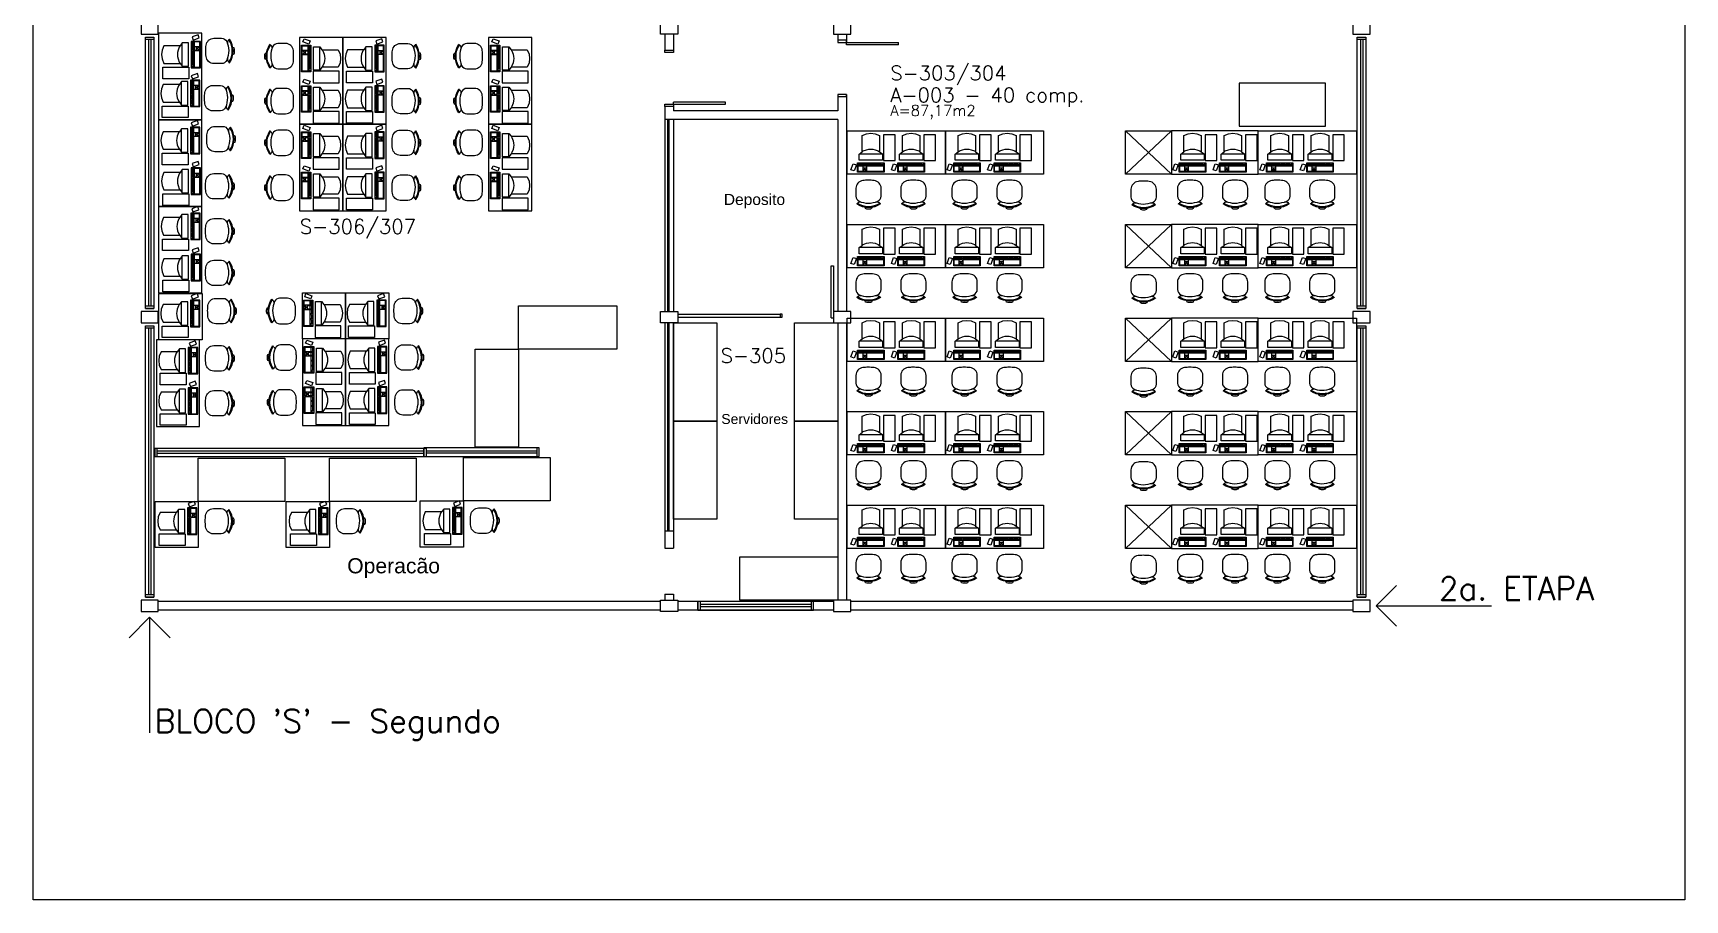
# Model space of a CAD drawing. Header units: millimetres. Extents: x 20431 to 27288, y 6147 to 13165.
# Drawn here: x 20779 to 23641, y 6147 to 7649 of the extents above; entities that cross this region are included whole.
import ezdxf

# ---------------------------------------------------------------- set-up
doc = ezdxf.new("R2010")
doc.units = ezdxf.units.MM
doc.header["$MEASUREMENT"] = 0
doc.layers.add('_AutoCAD WS', color=1, linetype='Continuous', lineweight=25)
for name, color, linetype in [('A-Móveis', 105, 'Continuous'), ('Arqui-Aberturas', 63, 'Continuous'), ('Arqui-DivisóriaGesso', 211, 'Continuous'), ("Arqui-Etapas'S'", 223, 'Continuous'), ('Arqui-Indicações', 40, 'Continuous'), ('Arqui-Móveis', 252, 'Continuous'), ('Arqui-Paredes', 3, 'Continuous'), ('Arqui-Pilares', 4, 'Continuous'), ('Arqui-Salas', 31, 'Continuous')]:
    doc.layers.add(name, color=color, linetype=linetype)
doc.styles.add('INDICAÇÃO AMBIENTES', font='romans.shx')
doc.styles.add('NewTextStyle_1', font='arialuni.ttf', dxfattribs={"height": 9.622715})
doc.styles.add('NewTextStyle_2', font='arialuni.ttf', dxfattribs={"height": 26.19784})

# ---------------------------------------------------------------- blocks, each defined once
blk = doc.blocks.new('22S0000000')
at = {"lineweight": -3}
for p, q in [((-0.199, 0.452), (-0.205, 0.46)), ((-0.182, 0.438), (-0.192, 0.451)), ((0.182, 0.438), (0.192, 0.451)), ((0.199, 0.452), (0.205, 0.46))]:
    blk.add_line(p, q, dxfattribs=at)
blk.add_lwpolyline([(-0.22, 0.213), (-0.22, 0.297, -0.007386), (-0.22, 0.325, -0.283766), (-0.162, 0.413, -0.109248), (-0.01, 0.447, -0.096656), (0.162, 0.413, -0.283766), (0.22, 0.325, -0.007386), (0.22, 0.297), (0.22, 0.213, -0.007546), (0.22, 0.19, -0.371031), (0.097, 0.055, -0.024121), (-0.01, 0.05, -0.029876), (-0.097, 0.055, -0.371031), (-0.22, 0.19, -0.007546)], format="xyb", close=True, dxfattribs=at)
for centre, radius, start, end in [((0, 0.168), 0.357, 54.8701, 125.1299), ((-0.195, 0.455), 0.005, 216.8699, 305.9604), ((0, 0.167), 0.343, 55.8574, 124.1426), ((-0.144, 0.491), 0.0663, 234.3405, 285.7396), ((-0.03, 0.519), 0.03, 93.5833, 179.0689), ((0, -0.209), 0.759, 87.5665, 92.4335), ((0.03, 0.519), 0.03, 0.9311, 86.4167), ((0.142, 0.491), 0.0669, 255.9348, 307.0801), ((0.195, 0.455), 0.005, 234.0396, 323.1301)]:
    blk.add_arc(centre, radius, start, end, dxfattribs=at)
blk = doc.blocks.new('A$C6F8113F1')
at = {"layer": 'A-Móveis'}
for points in [[(5.6, 65.2), (0, 63.2), (3.8, 52.8), (9.4, 54.9)], [(12.4, 66.3), (12.4, 56.4), (20.3, 56.4), (20.3, 66.3)], [(20.9, 66.3), (20.9, 64.2), (22.9, 64.2), (22.9, 62.2), (24.9, 62.2), (24.9, 64.2), (26.9, 64.2), (26.9, 66.3)], [(20.9, 60.5), (20.9, 56.4), (26.9, 56.4), (26.9, 60.5)], [(56.3, 56.4), (56.3, 66.3), (27.6, 66.3), (27.6, 56.4)], [(12.4, 55.4), (12.4, 53.5), (20.3, 53.5), (20.3, 55.4)], [(20.9, 55.6), (20.9, 53.5), (26.9, 53.5), (26.9, 55.6)], [(35.4, 55.6), (27.6, 55.6), (27.6, 53.5), (35.4, 53.5)], [(44, 55.6), (36.2, 55.6), (36.2, 53.5), (44, 53.5)], [(52.6, 53.5), (52.6, 55.6), (44.8, 55.6), (44.8, 53.5)], [(56.3, 55.6), (54.3, 55.6), (54.3, 53.5), (56.3, 53.5)], [(76.3, 2.4), (56.3, 2.4), (56.3, 47.4), (76.3, 47.4)]]:
    blk.add_lwpolyline(points, close=True, dxfattribs=at)
for points in [[(57.3, 67.6), (11.4, 67.6), (11.4, 51.3), (57.3, 51.3), (57.3, 67.6)], [(54.6, 46.6), (14, 46.6), (14, 35.9), (19.1, 32.1), (19.1, 4), (26.7, 0.9), (34.3, 0), (41.9, 0.9), (49.5, 4), (49.5, 32.1), (54.6, 35.8), (54.6, 46.6)], [(54.6, 35.9), (14, 35.9)], [(19.1, 32.1), (21.3, 30.5), (26.8, 28.4), (30.9, 27.5), (34.3, 27.3), (37.8, 27.5), (41.9, 28.4), (47.3, 30.5), (49.5, 32.1)]]:
    blk.add_lwpolyline(points, dxfattribs=at)

msp = doc.modelspace()

# ---------------------------------------------------------------- linework, layer by layer
at = {"layer": 'Arqui-Aberturas'}
for p, q in [((20988.3, 7638.1), (20973.3, 7638.1)), ((20978.8, 7638.1), (20978.8, 7176.1)), ((20982.8, 7638.1), (20982.8, 7176.1)), ((22188.3, 7629.1), (22188.3, 7633.1)), ((22188.3, 7633.1), (22278.3, 7633.1)), ((22278.3, 7629.1), (22188.3, 7629.1)), ((22278.3, 7629.1), (22278.3, 7633.1)), ((23088.3, 7638.1), (23073.3, 7638.1)), ((23078.8, 7638.1), (23078.8, 7176.1)), ((23082.8, 7638.1), (23082.8, 7176.1)), ((21978.3, 7529.8), (21888.3, 7529.8)), ((21888.3, 7525.8), (21888.3, 7529.8)), ((21978.3, 7525.8), (21978.3, 7529.8)), ((21873.3, 7499.6), (21873.3, 7167.1)), ((21878.3, 7499.6), (21878.3, 7167.1)), ((21880.3, 7499.6), (21880.3, 7167.1)), ((21888.3, 7525.8), (21978.3, 7525.8)), ((21888.3, 7499.6), (21888.3, 7167.1)), ((22161.5, 7156.2), (22161.5, 7246.2)), ((22161.5, 7246.2), (22165.5, 7246.2)), ((22165.5, 7246.2), (22165.5, 7156.2)), ((20988.3, 7176.1), (20973.3, 7176.1)), ((20988.3, 7176.1), (20973.3, 7176.1)), ((22161.5, 7156.2), (22165.5, 7156.2)), ((23088.3, 7176.1), (23073.3, 7176.1)), ((20988.3, 7138.1), (20973.3, 7138.1)), ((20978.8, 7138.1), (20978.8, 6676.1)), ((20982.8, 7138.1), (20982.8, 6676.1)), ((21873.3, 7147.1), (21873.3, 6787.1)), ((21878.3, 7147.1), (21878.3, 6787.1)), ((21880.3, 7147.1), (21880.3, 6787.1)), ((21888.3, 7147.1), (21888.3, 6787.1)), ((23088.3, 7138.1), (23073.3, 7138.1)), ((23078.8, 7138.1), (23078.8, 6676.1)), ((23082.8, 7138.1), (23082.8, 6676.1)), ((20993.7, 6915.4), (20993.7, 6930.4)), ((21455.9, 6915.7), (21455.9, 6930.7)), ((21459.8, 6930.7), (21459.8, 6915.7)), ((21651.8, 6930.7), (21651.8, 6915.7)), ((21455.7, 6924.9), (20993.7, 6924.9)), ((21455.7, 6920.9), (20993.7, 6920.9)), ((21651.8, 6925.2), (21459.8, 6925.2)), ((21651.8, 6921.2), (21459.8, 6921.2)), ((20988.3, 6676.1), (20973.3, 6676.1)), ((23088.3, 6676.1), (23073.3, 6676.1)), ((21934.8, 6664.6), (21934.8, 6649.6)), ((22126.8, 6659.1), (21934.8, 6659.1)), ((22126.8, 6655.1), (21934.8, 6655.1)), ((22126.8, 6664.6), (22126.8, 6649.6))]:
    msp.add_line(p, q, dxfattribs=at)
for points in [[(20988.3, 7172.1), (20973.3, 7172.1), (20973.3, 7642.1), (20988.3, 7642.1)], [(21888.3, 7619.8), (21888.3, 7615.8), (21873.3, 7615.8), (21873.3, 7619.8)], [(22173.3, 7637.1), (22173.3, 7633.1), (22188.3, 7633.1), (22188.3, 7637.1)], [(23088.3, 7172.1), (23073.3, 7172.1), (23073.3, 7642.1), (23088.3, 7642.1)], [(22173.3, 7543.1), (22173.3, 7539.1), (22188.3, 7539.1), (22188.3, 7543.1)], [(21888.3, 7525.8), (21888.3, 7521.8), (21873.3, 7521.8), (21873.3, 7525.8)], [(22077, 7162.2), (22073, 7162.2), (22073, 7157.2), (22077, 7157.2)], [(20988.3, 6672.1), (20973.3, 6672.1), (20973.3, 7142.1), (20988.3, 7142.1)], [(23088.3, 6672.1), (23073.3, 6672.1), (23073.3, 7142.1), (23088.3, 7142.1)], [(20989.7, 6915.4), (20989.7, 6930.4), (21459.7, 6930.4), (21459.7, 6915.4)], [(21455.8, 6930.7), (21455.8, 6915.7), (21655.8, 6915.7), (21655.8, 6930.7)], [(21930.8, 6664.6), (21930.8, 6649.6), (22130.8, 6649.6), (22130.8, 6664.6)]]:
    msp.add_lwpolyline(points, close=True, dxfattribs=at)
at = {"layer": 'Arqui-DivisóriaGesso'}
msp.add_lwpolyline([(20778.7, 9466.8), (23641, 9466.8), (23641, 6147.5), (20778.7, 6147.5)], close=True, dxfattribs=at)
at = {"layer": "Arqui-Etapas'S'", "linetype": 'Continuous'}
msp.add_line((23105.8, 6657.1), (23305.8, 6657.1), dxfattribs=at)
at = {"layer": "Arqui-Etapas'S'", "color": 3, "linetype": 'Continuous'}
msp.add_lwpolyline([(23141.2, 6621.7), (23105.8, 6657.1), (23141.2, 6692.5)], dxfattribs=at)
at = {"layer": 'Arqui-Indicações', "linetype": 'Continuous'}
msp.add_line((20980.8, 6637.1), (20980.8, 6437.1), dxfattribs=at)
at = {"layer": 'Arqui-Indicações', "color": 3, "linetype": 'Continuous'}
msp.add_lwpolyline([(20945.4, 6601.7), (20980.8, 6637.1), (21016.2, 6601.7)], dxfattribs=at)
at = {"layer": 'Arqui-Móveis'}
for p, q in [((22671.6, 7404.6), (22751.6, 7479.6)), ((22671.6, 7479.6), (22751.6, 7404.6)), ((22671.6, 7242.6), (22751.6, 7317.6)), ((22671.6, 7317.6), (22751.6, 7242.6)), ((21896, 7162.2), (22073, 7162.2)), ((21896, 7157.2), (22073, 7157.2)), ((22671.6, 7080.5), (22751.6, 7155.5)), ((22671.6, 7155.5), (22751.6, 7080.5)), ((22671.6, 6918.5), (22751.6, 6993.5)), ((22671.6, 6993.5), (22751.6, 6918.5)), ((22671.6, 6756.4), (22751.6, 6831.4)), ((22671.6, 6831.4), (22751.6, 6756.4))]:
    msp.add_line(p, q, dxfattribs=at)
for points in [[(20996.3, 7649), (20996.3, 7499), (21071.3, 7499), (21071.3, 7649), (20996.3, 7649)], [(21240.6, 7641.3), (21240.6, 7491.3), (21315.6, 7491.3), (21315.6, 7641.3), (21240.6, 7641.3)], [(21315.6, 7641.3), (21315.6, 7491.3), (21390.6, 7491.3), (21390.6, 7641.3), (21315.6, 7641.3)], [(21568, 7641.3), (21568, 7491.3), (21643, 7491.3), (21643, 7641.3), (21568, 7641.3)], [(23018.3, 7562.7), (22868.3, 7562.7), (22868.3, 7487.7), (23018.3, 7487.7), (23018.3, 7562.7)], [(20996.3, 7499), (20996.3, 7349), (21071.3, 7349), (21071.3, 7499), (20996.3, 7499)], [(21240.6, 7491.3), (21240.6, 7341.3), (21315.6, 7341.3), (21315.6, 7491.3), (21240.6, 7491.3)], [(21315.6, 7491.3), (21315.6, 7341.3), (21390.6, 7341.3), (21390.6, 7491.3), (21315.6, 7491.3)], [(21568, 7491.3), (21568, 7341.3), (21643, 7341.3), (21643, 7491.3), (21568, 7491.3)], [(22359.6, 7404.6), (22189.6, 7404.6), (22189.6, 7479.6), (22359.6, 7479.6), (22359.6, 7404.6)], [(22529.6, 7404.6), (22359.6, 7404.6), (22359.6, 7479.6), (22529.6, 7479.6), (22529.6, 7404.6)], [(22671.6, 7479.6), (22751.6, 7479.6), (22751.6, 7404.6), (22671.6, 7404.6), (22671.6, 7479.6)], [(22751.6, 7404.6), (22901.6, 7404.6), (22901.6, 7479.6), (22751.6, 7479.6), (22751.6, 7404.6)], [(23071.6, 7404.6), (22901.6, 7404.6), (22901.6, 7479.6), (23071.6, 7479.6), (23071.6, 7404.6)], [(20996.3, 7349), (20996.3, 7199), (21071.3, 7199), (21071.3, 7349), (20996.3, 7349)], [(22359.6, 7242.6), (22189.6, 7242.6), (22189.6, 7317.6), (22359.6, 7317.6), (22359.6, 7242.6)], [(22529.6, 7242.6), (22359.6, 7242.6), (22359.6, 7317.6), (22529.6, 7317.6), (22529.6, 7242.6)], [(22671.6, 7317.6), (22751.6, 7317.6), (22751.6, 7242.6), (22671.6, 7242.6), (22671.6, 7317.6)], [(22751.6, 7242.6), (22901.6, 7242.6), (22901.6, 7317.6), (22751.6, 7317.6), (22751.6, 7242.6)], [(23071.6, 7242.6), (22901.6, 7242.6), (22901.6, 7317.6), (23071.6, 7317.6), (23071.6, 7242.6)], [(21071.5, 7198), (21071.5, 7118), (20996.5, 7118), (20996.5, 7198), (21071.5, 7198)], [(21320.4, 7199.3), (21320.4, 7119.3), (21245.4, 7119.3), (21245.4, 7199.3), (21320.4, 7199.3)], [(21395.4, 7199.3), (21395.4, 7119.3), (21320.4, 7119.3), (21320.4, 7199.3), (21395.4, 7199.3)], [(21620, 7176.6), (21790, 7176.6), (21790, 7101.6), (21620, 7101.6), (21620, 7176.6)], [(21888.3, 6977.1), (21888.3, 7147.1), (21963.3, 7147.1), (21963.3, 6977.1), (21888.3, 6977.1)], [(22098.3, 6977.1), (22098.3, 7147.1), (22173.3, 7147.1), (22173.3, 6977.1), (22098.3, 6977.1)], [(22359.6, 7080.5), (22189.6, 7080.5), (22189.6, 7155.5), (22359.6, 7155.5), (22359.6, 7080.5)], [(22529.6, 7080.5), (22359.6, 7080.5), (22359.6, 7155.5), (22529.6, 7155.5), (22529.6, 7080.5)], [(22671.6, 7155.5), (22751.6, 7155.5), (22751.6, 7080.5), (22671.6, 7080.5), (22671.6, 7155.5)], [(22751.6, 7080.5), (22901.6, 7080.5), (22901.6, 7155.5), (22751.6, 7155.5), (22751.6, 7080.5)], [(23071.6, 7080.5), (22901.6, 7080.5), (22901.6, 7155.5), (23071.6, 7155.5), (23071.6, 7080.5)], [(20992.4, 7117.9), (20992.4, 6967.9), (21067.4, 6967.9), (21067.4, 7117.9), (20992.4, 7117.9)], [(21245.4, 7119.3), (21245.4, 6969.3), (21320.4, 6969.3), (21320.4, 7119.3), (21245.4, 7119.3)], [(21320.4, 7119.3), (21320.4, 6969.3), (21395.4, 6969.3), (21395.4, 7119.3), (21320.4, 7119.3)], [(21545, 6931.6), (21545, 7101.6), (21620, 7101.6), (21620, 6931.6), (21545, 6931.6)], [(22359.6, 6918.5), (22189.6, 6918.5), (22189.6, 6993.5), (22359.6, 6993.5), (22359.6, 6918.5)], [(22529.6, 6918.5), (22359.6, 6918.5), (22359.6, 6993.5), (22529.6, 6993.5), (22529.6, 6918.5)], [(22671.6, 6993.5), (22751.6, 6993.5), (22751.6, 6918.5), (22671.6, 6918.5), (22671.6, 6993.5)], [(22751.6, 6918.5), (22901.6, 6918.5), (22901.6, 6993.5), (22751.6, 6993.5), (22751.6, 6918.5)], [(23071.6, 6918.5), (22901.6, 6918.5), (22901.6, 6993.5), (23071.6, 6993.5), (23071.6, 6918.5)], [(21888.3, 6807.1), (21888.3, 6977.1), (21963.3, 6977.1), (21963.3, 6807.1), (21888.3, 6807.1)], [(22098.3, 6807.1), (22098.3, 6977.1), (22173.3, 6977.1), (22173.3, 6807.1), (22098.3, 6807.1)], [(21065.1, 6912.9), (21215.1, 6912.9), (21215.1, 6837.9), (21065.1, 6837.9), (21065.1, 6912.9)], [(21292.5, 6912.9), (21442.5, 6912.9), (21442.5, 6837.9), (21292.5, 6837.9), (21292.5, 6912.9)], [(21524.6, 6913.7), (21674.6, 6913.7), (21674.6, 6838.7), (21524.6, 6838.7), (21524.6, 6913.7)], [(21065.1, 6837.9), (21065.1, 6757.9), (20990.1, 6757.9), (20990.1, 6837.9), (21065.1, 6837.9)], [(21292.5, 6837.9), (21292.5, 6757.9), (21217.5, 6757.9), (21217.5, 6837.9), (21292.5, 6837.9)], [(21524.6, 6838.7), (21524.6, 6758.7), (21449.6, 6758.7), (21449.6, 6838.7), (21524.6, 6838.7)], [(22359.6, 6756.4), (22189.6, 6756.4), (22189.6, 6831.4), (22359.6, 6831.4), (22359.6, 6756.4)], [(22529.6, 6756.4), (22359.6, 6756.4), (22359.6, 6831.4), (22529.6, 6831.4), (22529.6, 6756.4)], [(22671.6, 6831.4), (22751.6, 6831.4), (22751.6, 6756.4), (22671.6, 6756.4), (22671.6, 6831.4)], [(22751.6, 6756.4), (22901.6, 6756.4), (22901.6, 6831.4), (22751.6, 6831.4), (22751.6, 6756.4)], [(23071.6, 6756.4), (22901.6, 6756.4), (22901.6, 6831.4), (23071.6, 6831.4), (23071.6, 6756.4)], [(22003.3, 6742.1), (22173.3, 6742.1), (22173.3, 6667.1), (22003.3, 6667.1), (22003.3, 6742.1)]]:
    msp.add_lwpolyline(points, dxfattribs=at)
at = {"layer": 'Arqui-Paredes'}
for p, q in [((21873.3, 7647.1), (21873.3, 7619.8)), ((21888.3, 7647.1), (21888.3, 7619.8)), ((22173.3, 7647.1), (22173.3, 7633.1)), ((22188.3, 7647.1), (22188.3, 7633.1)), ((20973.3, 7642.1), (20988.3, 7642.1)), ((20973.3, 7642.1), (20988.3, 7642.1)), ((21873.3, 7619.8), (21888.3, 7619.8)), ((22188.3, 7637.1), (22173.3, 7637.1)), ((23073.3, 7642.1), (23088.3, 7642.1)), ((23073.3, 7642.1), (23088.3, 7642.1)), ((22173.3, 7543.1), (22173.3, 7514.6)), ((22188.3, 7543.1), (22188.3, 7167.1)), ((21873.3, 7521.8), (21873.3, 7499.6)), ((22069.3, 7499.6), (21873.3, 7499.6)), ((21888.3, 7521.8), (21888.3, 7514.6)), ((22069.3, 7514.6), (21888.3, 7514.6)), ((22173.3, 7514.6), (22012.3, 7514.6)), ((22173.3, 7499.6), (22038.9, 7499.6)), ((22173.3, 7499.6), (22173.3, 7167.1)), ((20973.3, 7172.1), (20988.3, 7172.1)), ((20973.3, 7172.1), (20988.3, 7172.1)), ((23073.3, 7172.1), (23088.3, 7172.1)), ((20973.3, 7142.1), (20988.3, 7142.1)), ((20973.3, 7142.1), (20988.3, 7142.1)), ((22173.3, 7147.1), (22173.3, 6667.1)), ((22188.3, 7147.1), (22188.3, 6667.1)), ((23073.3, 7142.1), (23088.3, 7142.1)), ((23073.3, 7142.1), (23088.3, 7142.1)), ((20989.7, 6930.4), (20989.7, 6915.4)), ((21455.8, 6915.7), (21455.8, 6930.7)), ((21655.8, 6915.7), (21655.8, 6930.7)), ((21655.8, 6915.7), (21655.8, 6930.7)), ((21873.3, 6787.1), (21873.3, 6757.1)), ((21873.3, 6787.1), (21888.3, 6787.1)), ((21888.3, 6787.1), (21888.3, 6757.1)), ((21873.3, 6757.1), (21888.3, 6757.1)), ((20973.3, 6672.1), (20988.3, 6672.1)), ((21873.3, 6677.1), (21888.3, 6677.1)), ((21873.3, 6677.1), (21873.3, 6667.1)), ((21888.3, 6677.1), (21888.3, 6667.1)), ((23073.3, 6672.1), (23088.3, 6672.1)), ((21865.8, 6664.6), (20995.8, 6664.6)), ((21865.8, 6649.6), (20995.8, 6649.6)), ((22165.8, 6664.6), (21895.8, 6664.6)), ((22165.8, 6649.6), (21895.8, 6649.6)), ((21930.8, 6649.6), (21930.8, 6664.6)), ((22130.8, 6649.6), (22130.8, 6664.6)), ((22130.8, 6649.6), (22130.8, 6664.6)), ((23065.8, 6664.6), (22195.8, 6664.6)), ((23065.8, 6649.6), (22195.8, 6649.6))]:
    msp.add_line(p, q, dxfattribs=at)
for points in [[(20988.3, 7172.1), (20973.3, 7172.1)], [(20988.3, 7172.1), (20973.3, 7172.1)], [(23088.3, 7172.1), (23073.3, 7172.1)], [(20989.7, 6915.4), (20989.7, 6930.4)], [(21455.8, 6930.7), (21455.8, 6915.7)], [(20988.3, 6672.1), (20973.3, 6672.1)], [(23088.3, 6672.1), (23073.3, 6672.1)], [(21930.8, 6664.6), (21930.8, 6649.6)]]:
    msp.add_lwpolyline(points, dxfattribs=at)
at = {"layer": 'Arqui-Pilares'}
for points in [[(20995.8, 7647.1), (20995.8, 7667.1), (20965.8, 7667.1), (20965.8, 7647.1)], [(21895.8, 7667.1), (21895.8, 7647.1), (21865.8, 7647.1), (21865.8, 7667.1)], [(22195.8, 7647.1), (22195.8, 7667.1), (22165.8, 7667.1), (22165.8, 7647.1)], [(23095.8, 7647.1), (23095.8, 7667.1), (23065.8, 7667.1), (23065.8, 7647.1)], [(20995.8, 7147.1), (20995.8, 7167.1), (20965.8, 7167.1), (20965.8, 7147.1)], [(21895.8, 7167.1), (21895.8, 7147.1), (21865.8, 7147.1), (21865.8, 7167.1)], [(22195.8, 7147.1), (22195.8, 7167.1), (22165.8, 7167.1), (22165.8, 7147.1)], [(23095.8, 7147.1), (23095.8, 7167.1), (23065.8, 7167.1), (23065.8, 7147.1)], [(20995.8, 6647.1), (20995.8, 6667.1), (20965.8, 6667.1), (20965.8, 6647.1)], [(21895.8, 6667.1), (21895.8, 6647.1), (21865.8, 6647.1), (21865.8, 6667.1)], [(22195.8, 6647.1), (22195.8, 6667.1), (22165.8, 6667.1), (22165.8, 6647.1)], [(23095.8, 6647.1), (23095.8, 6667.1), (23065.8, 6667.1), (23065.8, 6647.1)]]:
    msp.add_lwpolyline(points, close=True, dxfattribs=at)

# ---------------------------------------------------------------- block references
at = {"layer": 'A-Móveis', "yscale": 100, "zscale": 100}
for p, xscale, rotation in [((21073, 7618.3), 100, 270), ((21235.3, 7609.2), -100, 90), ((21395.9, 7609.2), 100, 270), ((21562.7, 7609.2), -100, 90), ((21070.9, 7536.5), 100, 270), ((21235.3, 7531.4), -100, 90), ((21395.9, 7531.4), 100, 270), ((21562.7, 7531.4), -100, 90), ((21074.8, 7465.6), 100, 270), ((21235.3, 7459.2), -100, 90), ((21395.9, 7459.2), 100, 270), ((21562.7, 7459.2), -100, 90), ((21072.7, 7383.8), 100, 270), ((21235.3, 7381.4), -100, 90), ((21395.9, 7381.4), 100, 270), ((21562.7, 7381.4), -100, 90), ((22226.4, 7399.3), -100, 180), ((22304.2, 7399.3), -100, 180), ((22392.8, 7399.3), -100, 180), ((22470.7, 7399.3), -100, 180), ((22703.1, 7397.7), -100, 180), ((22783.7, 7399.3), -100, 180), ((22861.5, 7399.3), -100, 180), ((22934.8, 7399.3), -100, 180), ((23012.6, 7399.3), -100, 180), ((21072.7, 7306), 100, 270), ((21072.7, 7233.8), 100, 270), ((22226.4, 7237.3), -100, 180), ((22304.2, 7237.3), -100, 180), ((22392.8, 7237.3), -100, 180), ((22470.7, 7237.3), -100, 180), ((22703.1, 7235.7), -100, 180), ((22783.7, 7237.3), -100, 180), ((22861.5, 7237.3), -100, 180), ((22934.8, 7237.3), -100, 180), ((23012.6, 7237.3), -100, 180), ((21076.3, 7167.6), 100, 270), ((21238.5, 7167.8), -100, 90), ((21399.1, 7167.8), 100, 270), ((21072.7, 7085.8), 100, 270), ((21240, 7087.2), -100, 90), ((21400.7, 7087.2), 100, 270), ((22226.4, 7075.2), -100, 180), ((22304.2, 7075.2), -100, 180), ((22392.8, 7075.2), -100, 180), ((22470.7, 7075.2), -100, 180), ((22783.7, 7075.2), -100, 180), ((22861.5, 7075.2), -100, 180), ((22934.8, 7075.2), -100, 180), ((23012.6, 7075.2), -100, 180), ((22703.1, 7073.6), -100, 180), ((21072.7, 7007.9), 100, 270), ((21240, 7009.4), -100, 90), ((21400.7, 7009.4), 100, 270), ((22226.4, 6913.2), -100, 180), ((22304.2, 6913.2), -100, 180), ((22392.8, 6913.2), -100, 180), ((22470.7, 6913.2), -100, 180), ((22703.1, 6911.6), -100, 180), ((22783.7, 6913.2), -100, 180), ((22861.5, 6913.2), -100, 180), ((22934.8, 6913.2), -100, 180), ((23012.6, 6913.2), -100, 180), ((21072.2, 6803.6), 100, 270), ((21299.6, 6803.6), 100, 270), ((21531.7, 6804.5), 100, 270), ((22226.4, 6751.1), -100, 180), ((22304.2, 6751.1), -100, 180), ((22392.8, 6751.1), -100, 180), ((22470.7, 6751.1), -100, 180), ((22703.1, 6749.5), -100, 180), ((22783.7, 6751.1), -100, 180), ((22861.5, 6751.1), -100, 180), ((22934.8, 6751.1), -100, 180), ((23012.6, 6751.1), -100, 180)]:
    msp.add_blockref('22S0000000', p, dxfattribs=dict(at, xscale=xscale, rotation=rotation))
at = {"layer": 'Arqui-Móveis', "rotation": 270}
for p in [(21001.5, 7646.3), (21319.7, 7639.5), (21000.2, 7579.1), (21319.7, 7569.5), (21000.2, 7497.5), (21319.7, 7489.5), (21001.5, 7426.9), (21319.7, 7419.5), (21000.8, 7348.7), (21001.5, 7277.4), (21000.1, 7197.9), (21322.9, 7198.1), (20996.5, 7116.1), (21324.4, 7117.5), (20996.5, 7046.1), (21324.4, 7047.5), (20994.9, 6837.9), (21222.3, 6837.9), (21454.4, 6838.7)]:
    msp.add_blockref('A$C6F8113F1', p, dxfattribs=at)
at = {"layer": 'Arqui-Móveis', "xscale": -1}
for p, rotation in [((21311.5, 7639.5), 90), ((21639, 7639.5), 90), ((21311.5, 7569.5), 90), ((21639, 7569.5), 90), ((21311.5, 7489.5), 90), ((21639, 7489.5), 90), ((22196, 7475.6), 180), ((22266, 7475.6), 180), ((22362.5, 7475.6), 180), ((22432.5, 7475.6), 180), ((22753.4, 7475.6), 180), ((22823.3, 7475.6), 180), ((22904.5, 7475.6), 180), ((22974.4, 7475.6), 180), ((21311.5, 7419.5), 90), ((21639, 7419.5), 90), ((22196, 7313.5), 180), ((22266, 7313.5), 180), ((22362.5, 7313.5), 180), ((22432.5, 7313.5), 180), ((22753.4, 7313.5), 180), ((22823.3, 7313.5), 180), ((22904.5, 7313.5), 180), ((22974.4, 7313.5), 180), ((21314.7, 7198.1), 90), ((22196, 7151.4), 180), ((22266, 7151.4), 180), ((22362.5, 7151.4), 180), ((22432.5, 7151.4), 180), ((22753.4, 7151.4), 180), ((22823.3, 7151.4), 180), ((22904.5, 7151.4), 180), ((22974.4, 7151.4), 180), ((21316.3, 7117.5), 90), ((21316.3, 7047.5), 90), ((22196, 6989.4), 180), ((22266, 6989.4), 180), ((22362.5, 6989.4), 180), ((22432.5, 6989.4), 180), ((22753.4, 6989.4), 180), ((22823.3, 6989.4), 180), ((22904.5, 6989.4), 180), ((22974.4, 6989.4), 180), ((22196, 6827.3), 180), ((22266, 6827.3), 180), ((22362.5, 6827.3), 180), ((22432.5, 6827.3), 180), ((22753.4, 6827.3), 180), ((22823.3, 6827.3), 180), ((22904.5, 6827.3), 180), ((22974.4, 6827.3), 180)]:
    msp.add_blockref('A$C6F8113F1', p, dxfattribs=dict(at, rotation=rotation))

# ---------------------------------------------------------------- texts
at = {"layer": '_AutoCAD WS', "color": 1, "lineweight": 0}
for s, height, style, p in [('Deposito', 19.25, 'NewTextStyle_1', (21975.7, 7351.4)), ('Servidores', 17.32, 'NewTextStyle_1', (21971.3, 6972)), ('Operacão', 26.2, 'NewTextStyle_2', (21323.1, 6713.3))]:
    msp.add_text(s, height=height, dxfattribs=dict(at, style=style)).set_placement(p)
at = {"layer": "Arqui-Etapas'S'", "color": 3, "linetype": 'Continuous', "style": 'INDICAÇÃO AMBIENTES'}
msp.add_text('2a. ETAPA', height=40, dxfattribs=at).set_placement((23214.4, 6667.1))
at = {"layer": 'Arqui-Indicações', "color": 3, "linetype": 'Continuous', "style": 'INDICAÇÃO AMBIENTES'}
msp.add_text("BLOCO 'S' - Segundo", height=40, dxfattribs=at).set_placement((20989.4, 6437.6))
at = {"layer": 'Arqui-Salas', "color": 2, "linetype": 'Continuous', "style": 'INDICAÇÃO AMBIENTES'}
for s, p in [('S-303/304', (22264.1, 7567.5)), ('S-306/307', (21240.9, 7301.6)), ('S-305', (21970, 7078))]:
    msp.add_text(s, height=25, dxfattribs=at).set_placement(p)
at = {"layer": 'Arqui-Salas', "linetype": 'Continuous', "style": 'INDICAÇÃO AMBIENTES'}
for s, height, p in [('A-003 - 40 comp.', 25, (22264.1, 7529.5)), ('A=87,17m2', 18.75, (22264.1, 7505.8))]:
    msp.add_text(s, height=height, dxfattribs=at).set_placement(p)

doc.saveas('drawing.dxf')
